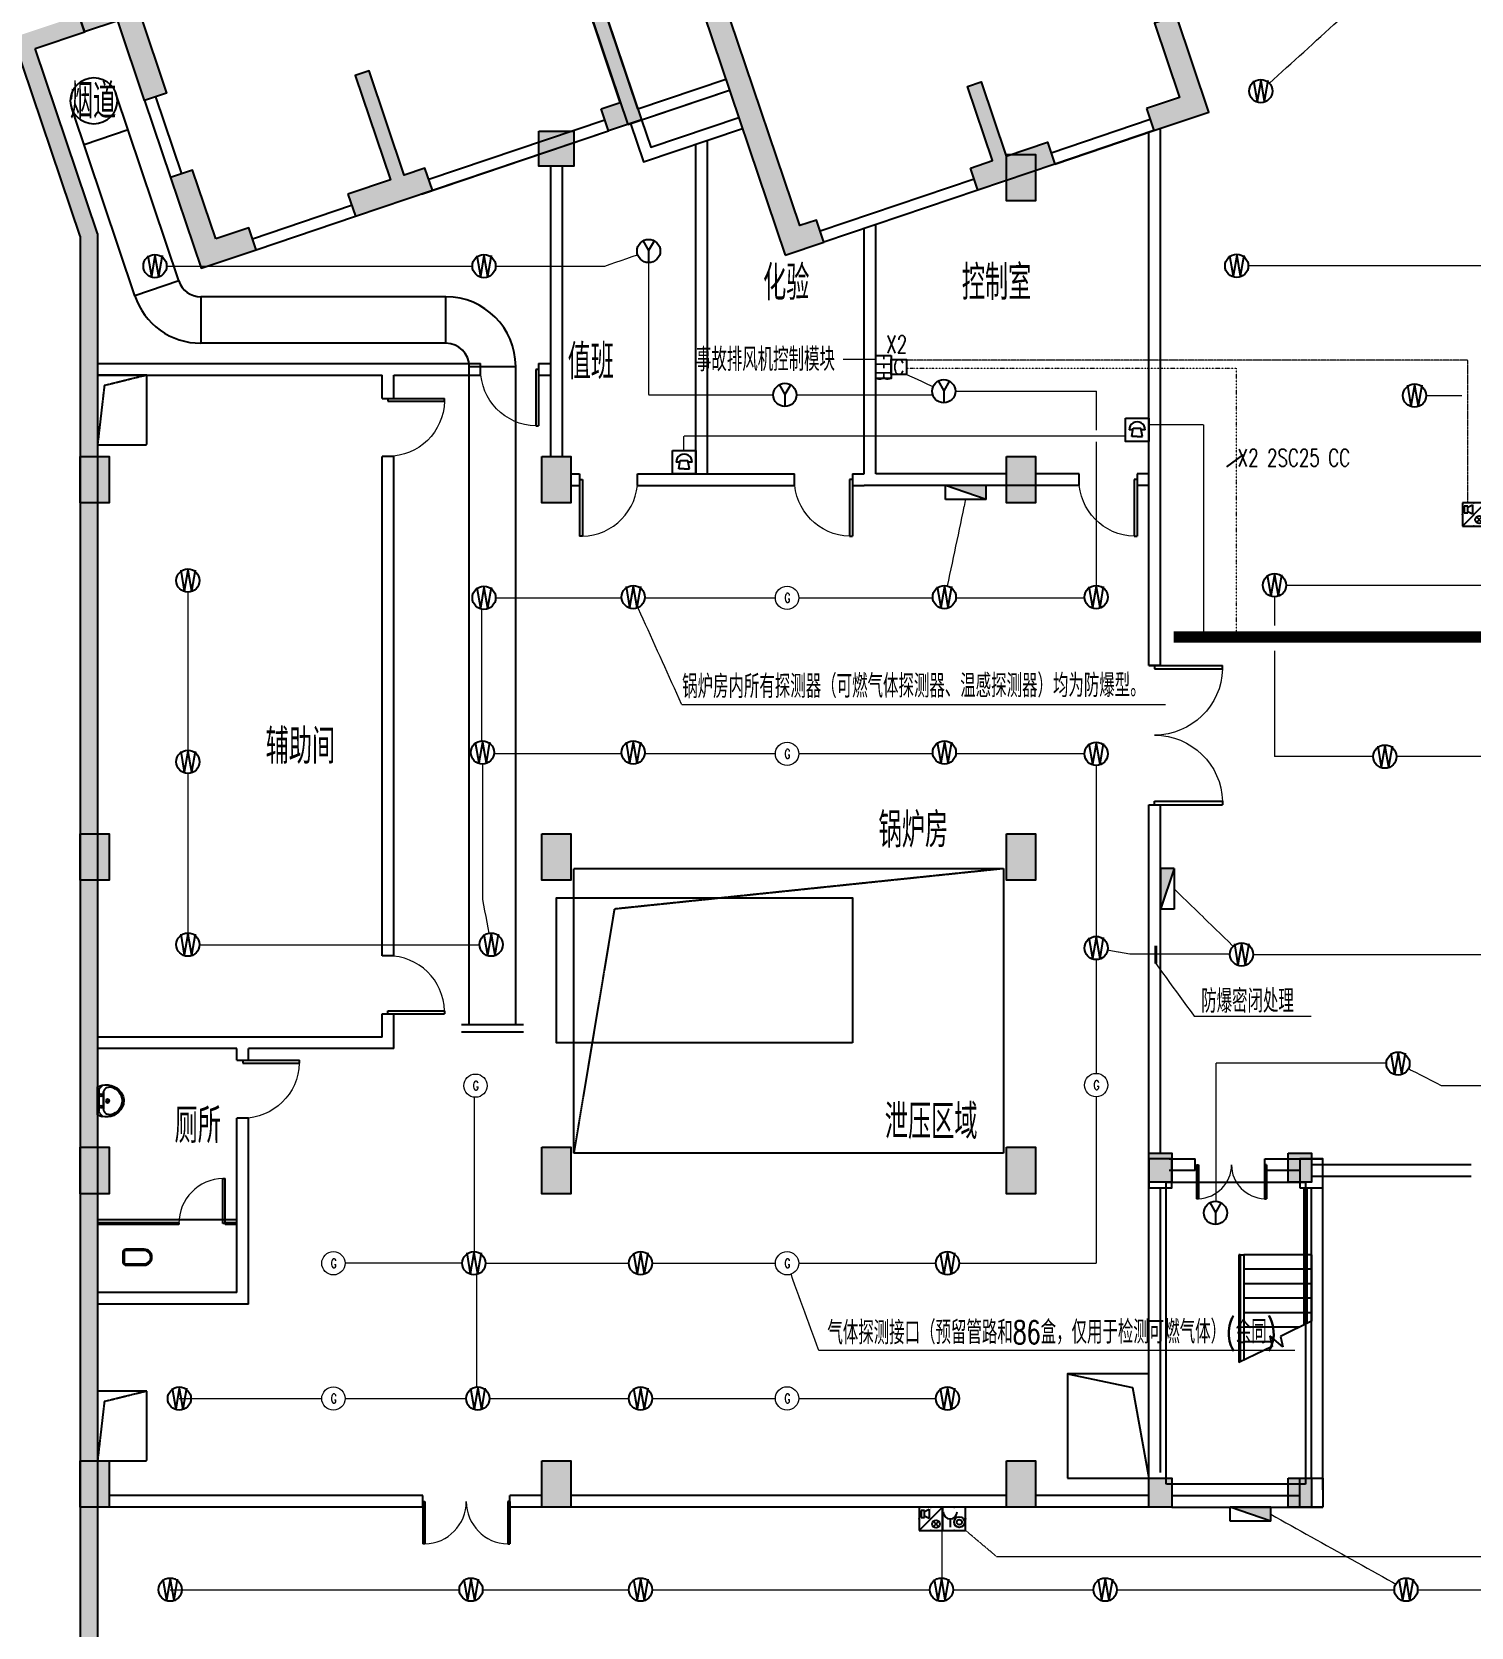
# Model space of a CAD drawing. Extents: x -1348811 to 123514, y -640545 to 749356.
# Drawn here: x -595097 to -570318, y -58723 to -31247 of the extents above; entities that cross this region are included whole.
import ezdxf
from ezdxf.enums import TextEntityAlignment as Align

# ---------------------------------------------------------------- set-up
doc = ezdxf.new("R2010")
doc.units = 0
doc.header["$LTSCALE"] = 10
doc.header["$MEASUREMENT"] = 0
for name, pattern in [('8.17_for siteplandwg$0$DASH', [0.35, 0.25, -0.1]), ('ACAD_ISO11W100', [33.5, 12, -3, 12, -3, 0.5, -3]), ('DASH', [0.35, 0.25, -0.1]), ('DASHDOT', [25.4, 12.7, -6.35, 0, -6.35]), ('DASHED', [0.75, 0.5, -0.25]), ('DIVIDE2', [0.625, 0.25, -0.125, 0, -0.125, 0, -0.125]), ('常规', [20, 10, 0, 10])]:
    doc.linetypes.add(name, pattern=pattern)
doc.layers.get('0').update_dxf_attribs({"linetype": 'CONTINUOUS'})
for name, color, linetype in [('A-STAIRS', 9, 'CONTINUOUS'), ('AC-DUCT', 4, 'CONTINUOUS'), ('ac-heat-gs', 9, 'CONTINUOUS'), ('AC-PIPE-COPPER', 4, 'CONTINUOUS'), ('COLU', 1, 'CONTINUOUS'), ('COLU_HATCH', 252, 'CONTINUOUS'), ('dxsqt', 1, 'CONTINUOUS'), ('jlq', 1, 'CONTINUOUS'), ('JPS-XHS', 7, 'CONTINUOUS'), ('LVTRY', 6, 'CONTINUOUS'), ('PUB_HATCH', 9, 'CONTINUOUS'), ('RD-equip', 3, 'CONTINUOUS'), ('RD-Text', 4, 'CONTINUOUS'), ('STAIR', 9, 'CONTINUOUS'), ('TEXT', 7, 'CONTINUOUS'), ('wall', 8, 'CONTINUOUS'), ('WINDOW', 4, 'CONTINUOUS'), ('大空间线缆层', 1, 'CONTINUOUS')]:
    doc.layers.add(name, color=color, linetype=linetype)
doc.layers.add('RD-Line', color=2, linetype='常规', lineweight=0)
doc.styles.add('FS1', font='txt4.shx', dxfattribs={"width": 0.8, "bigfont": 'fstxt.shx'})
doc.styles.add('FS2', font='tjromans.shx', dxfattribs={"width": 0.8, "bigfont": 'tjhztxt.shx'})
doc.styles.get("Standard").update_dxf_attribs({"font": 'GBENOR', "bigfont": 'GBCBIG'})
doc.styles.add('WG', font='romans.shx', dxfattribs={"width": 0.75, "bigfont": 'hztxt.shx'})

# ---------------------------------------------------------------- blocks, each defined once
blk = doc.blocks.new('$DorLib2D$00000002')
for p, q in [((-0.5, 0), (-0.5, 0.4875)), ((-0.475, 0.4875), (-0.5, 0.4875)), ((-0.475, 0), (-0.475, 0.4875)), ((0.475, 0), (0.475, 0.4875)), ((0.475, 0.4875), (0.5, 0.4875)), ((0.5, 0), (0.5, 0.4875)), ((-0.5, 0), (-0.475, 0)), ((0.5, 0), (0.475, 0))]:
    blk.add_line(p, q)
at = {"lineweight": 13}
for centre, start, end in [((-0.4875, 0), 0, 88.53072), ((0.4875, 0), 91.46928, 180)]:
    blk.add_arc(centre, 0.4875, start, end, dxfattribs=at)
blk = doc.blocks.new('zw')
at = {"layer": 'COLU_HATCH'}
for points in [[(7900, 5600), (8500, 5600), (8500, 5000), (7900, 5000)], [(15950, 5200), (16450, 5200), (16450, 4400), (15950, 4400)], [(0, 0), (500, 0), (500, -800), (0, -800)], [(7950, 0), (8450, 0), (8450, -800), (7950, -800)], [(15950, 0), (16450, 0), (16450, -800), (15950, -800)], [(0, -6500), (500, -6500), (500, -7300), (0, -7300)], [(7950, -6500), (8450, -6500), (8450, -7300), (7950, -7300)], [(15950, -6500), (16450, -6500), (16450, -7300), (15950, -7300)], [(0, -11900), (500, -11900), (500, -12700), (0, -12700)], [(7950, -11900), (8450, -11900), (8450, -12700), (7950, -12700)], [(15950, -11900), (16450, -11900), (16450, -12700), (15950, -12700)], [(18400, -12000), (18800, -12000), (18800, -12500), (18400, -12500)], [(20800, -12000), (21200, -12000), (21200, -12500), (20800, -12500)], [(0, -17300), (500, -17300), (500, -18100), (0, -18100)], [(7950, -17300), (8450, -17300), (8450, -18100), (7950, -18100)], [(15950, -17300), (16450, -17300), (16450, -18100), (15950, -18100)], [(18400, -17600), (18800, -17600), (18800, -18100), (18400, -18100)], [(20800, -17600), (21200, -17600), (21200, -18100), (20800, -18100)]]:
    blk.add_hatch(color=256, dxfattribs=at).paths.add_polyline_path(points)
at = {"layer": 'COLU'}
for points in [[(7900, 5600), (8500, 5600), (8500, 5000), (7900, 5000)], [(15950, 5200), (16450, 5200), (16450, 4400), (15950, 4400)], [(0, 0), (500, 0), (500, -800), (0, -800)], [(7950, 0), (8450, 0), (8450, -800), (7950, -800)], [(15950, 0), (16450, 0), (16450, -800), (15950, -800)], [(0, -6500), (500, -6500), (500, -7300), (0, -7300)], [(7950, -6500), (8450, -6500), (8450, -7300), (7950, -7300)], [(15950, -6500), (16450, -6500), (16450, -7300), (15950, -7300)], [(0, -11900), (500, -11900), (500, -12700), (0, -12700)], [(7950, -11900), (8450, -11900), (8450, -12700), (7950, -12700)], [(15950, -11900), (16450, -11900), (16450, -12700), (15950, -12700)], [(18400, -12000), (18800, -12000), (18800, -12500), (18400, -12500)], [(20800, -12000), (21200, -12000), (21200, -12500), (20800, -12500)], [(0, -17300), (500, -17300), (500, -18100), (0, -18100)], [(7950, -17300), (8450, -17300), (8450, -18100), (7950, -18100)], [(15950, -17300), (16450, -17300), (16450, -18100), (15950, -18100)], [(18400, -17600), (18800, -17600), (18800, -18100), (18400, -18100)], [(20800, -17600), (21200, -17600), (21200, -18100), (20800, -18100)]]:
    blk.add_lwpolyline(points, close=True, dxfattribs=at)
blk = doc.blocks.new('jlqq')
at = {"layer": 'PUB_HATCH'}
blk.add_hatch(color=256, dxfattribs=at).paths.add_polyline_path([(1455, -3373), (380, -189), (1234, 97), (1138, 382), (0, 0), (1155, -3422), (1155, -65271), (1455, -65271)])
at = {"layer": 'jlq'}
for p, q in [((1234, 97), (1138, 382)), ((1155, -3422), (0, 0)), ((380, -189), (1234, 97)), ((1455, -3373), (380, -189)), ((1155, -3422), (1155, -65271)), ((1455, -3373), (1455, -65271))]:
    blk.add_line(p, q, dxfattribs=at)
blk = doc.blocks.new('lt')
at = {"linetype": 'DASH'}
blk.add_lwpolyline([(2700, -5600), (300, -5600), (300, -400), (2700, -400)], close=True, dxfattribs=at)
at = {"layer": 'COLU'}
for points in [[(0, 0), (400, 0), (400, -500), (0, -500)], [(400, -5500), (0, -5500), (0, -6000), (400, -6000)]]:
    blk.add_lwpolyline(points, close=True, dxfattribs=at)
at = {"layer": 'STAIR'}
for p, q in [((877, -2768), (1450, -2494)), ((1365, -4350), (1365, -2533)), ((1425, -4350), (1425, -2506)), ((1450, -4350), (1450, -2494)), ((200, -3206), (730, -2941)), ((730, -2941), (694, -2766)), ((694, -2766), (915, -2951)), ((915, -2951), (877, -2768)), ((894, -2850), (1365, -2850)), ((1425, -2850), (1450, -2850)), ((200, -4350), (200, -3206)), ((275, -3168), (275, -5500)), ((325, -3143), (325, -5500)), ((412, -3100), (1365, -3100)), ((1425, -3100), (1450, -3100)), ((200, -3350), (275, -3350)), ((325, -3350), (1365, -3350)), ((1425, -3350), (1450, -3350)), ((200, -3600), (275, -3600)), ((325, -3600), (1365, -3600)), ((1425, -3600), (1450, -3600)), ((200, -3850), (275, -3850)), ((200, -4100), (275, -4100)), ((325, -3850), (1365, -3850)), ((325, -4100), (1365, -4100)), ((1425, -3850), (1450, -3850)), ((1425, -4100), (1450, -4100)), ((200, -4350), (275, -4350)), ((325, -4350), (1365, -4350)), ((1425, -4350), (1365, -4350)), ((1425, -4350), (1450, -4350))]:
    blk.add_line(p, q, dxfattribs=at)
at = {"layer": 'wall', "linetype": 'ByBlock'}
for p, q in [((2600, 0), (0, 0)), ((2600, -200), (400, -200)), ((2600, -200), (400, -200)), ((0, -300), (0, -6000)), ((200, -500), (200, -5500)), ((2800, -600), (2800, -5200)), ((2800, -600), (2800, -5200)), ((3000, -600), (3000, -5200)), ((3000, -600), (3000, -5200)), ((1000, -6000), (0, -6000)), ((400, -5800), (1000, -5800)), ((1000, -5800), (1000, -6000)), ((2200, -5800), (2200, -6000)), ((2200, -5800), (2650, -5800)), ((2650, -6000), (2200, -6000))]:
    blk.add_line(p, q, dxfattribs=at)
at = {"layer": 'WINDOW', "linetype": 'ByBlock', "xscale": 1200, "yscale": 1200, "zscale": 1200}
blk.add_blockref('$DorLib2D$00000002', (1575, -5900), dxfattribs=at)
blk = doc.blocks.new('$DorLib2D$00000001')
for p, q in [((0.45, 0.975), (0.5, 0.975)), ((0.45, 0), (0.45, 0.975)), ((0.5, 0), (0.5, 0.975)), ((0.5, 0), (0.45, 0))]:
    blk.add_line(p, q)
at = {"lineweight": 13}
blk.add_arc((0.475, 0), 0.975, 91.4693, 180, dxfattribs=at)
blk = doc.blocks.new('$plan$00001612')
for points in [[(135, 138), (442, 138, -0.388189), (501, 88), (501, -88, -0.388189), (442, -138), (135, -138, -0.97895)], [(443, -116), (125, -116, -0.936623), (135, 117), (443, 117, -0.381636), (480, 86), (480, -86, -0.399536)]]:
    blk.add_lwpolyline(points, format="xyb", close=True)
blk.add_lwpolyline([(195, 117, 0, 0, 0.440649), (186, 108, 0, 0, 0), (185, -106, 0, 0, 0.411645), (194, -115, 1.5, 1.5, 0)], format="xyseb")
blk = doc.blocks.new('A$C185769B9')
at = {"layer": 'LVTRY'}
for p, q in [((58, 394), (0, 339)), ((31, 430), (1, 351)), ((512, 430), (31, 430)), ((34, 430), (511, 430)), ((92, 407), (452, 407)), ((130, 324), (412, 324)), ((412, 324), (130, 324)), ((488, 392), (545, 335)), ((512, 430), (541, 351))]:
    blk.add_line(p, q, dxfattribs=at)
for centre, radius in [((172, 365), 16.3), ((274, 257), 31.6), ((274, 257), 23), ((372, 365), 16.3)]:
    blk.add_circle(centre, radius, dxfattribs=at)
for centre, radius, start, end in [((300, 278), 307, 166.1751, 244.7296), ((130, 224), 100, 90, 190.5602), ((92, 357), 50, 90, 133.181), ((243, 278), 307, 297.0639, 13.8249), ((412, 224), 100, 349.4398, 90), ((452, 357), 50, 44.5607, 90), ((271, 251), 243, 190.5602, 349.4398), ((271, 228), 250, 245.8071, 296.4628)]:
    blk.add_arc(centre, radius, start, end, dxfattribs=at)
at = {"layer": 'LVTRY', "width": 0.8, "flags": 9}
for tag in ['XSIZE', 'YSIZE']:
    blk.add_attdef(tag, (271, 430), '', height=0.5, dxfattribs=at)
blk = doc.blocks.new('WG')
at = {"layer": 'RD-equip'}
blk.add_circle((0, 0), 200, dxfattribs=at)
at = {"layer": 'RD-equip', "color": 4, "style": 'FS1', "width": 0.8}
blk.add_attdef('消防', text='', height=360, dxfattribs=at).set_placement((0, 0), align=Align.MIDDLE)
blk = doc.blocks.new('WWWW')
at = {"layer": 'RD-equip'}
blk.add_blockref('WG', (0, 0), dxfattribs=at).add_auto_attribs({'消防': 'W'})
blk = doc.blocks.new('yy')
at = {"layer": 'RD-equip'}
blk.add_circle((0, 0), 200, dxfattribs=at)
at = {"layer": 'RD-equip', "color": 4, "style": 'FS1', "width": 0.8}
blk.add_attdef('Y', text='', height=360, dxfattribs=at).set_placement((0, 0), align=Align.MIDDLE)
blk = doc.blocks.new('YYYY')
at = {"layer": 'RD-equip'}
blk.add_blockref('yy', (0, 0), dxfattribs=at).add_auto_attribs({'Y': 'Y'})
blk = doc.blocks.new('$equip$00001636')
for p, q in [((0.5, 0), (-0.5, 0)), ((0.5, 0), (-0.5, -1)), ((-0.5, 0), (-0.5, -1)), ((0.5, -1), (0.5, 0)), ((-0.417, -0.135, 0), (-0.417, -0.435, 0)), ((-0.269, -0.135, 0), (-0.417, -0.135, 0)), ((-0.417, -0.435, 0), (-0.269, -0.435, 0)), ((-0.269, -0.185, 0), (-0.069, -0.085, 0)), ((-0.269, -0.435, 0), (-0.269, -0.135, 0)), ((-0.069, -0.485, 0), (-0.269, -0.385, 0)), ((-0.069, -0.085, 0), (-0.069, -0.485, 0)), ((0.105, -0.602), (0.344, -0.841)), ((0.105, -0.841), (0.344, -0.602)), ((-0.5, -1), (0.5, -1))]:
    blk.add_line(p, q)
blk.add_circle((0.225, -0.722), 0.169)
for p in [(0, 0), (-0.5, -0.5), (0.5, -0.5), (0, -1)]:
    blk.add_point(p)
at = {"flags": 9}
blk.add_attdef('A', (0, 0), '', height=0.00002, dxfattribs=at)
blk.add_attdef('B', text='', height=0.4, dxfattribs=at).set_placement((0.884, -0.7), align=Align.MIDDLE_CENTER)
blk = doc.blocks.new('$equip$00001630')
for p, q in [((-0.5, 0), (-0.5, -1)), ((0.5, 0), (-0.5, 0)), ((0.5, -1), (0.5, 0)), ((-0.169, -0.5), (-0.169, -0.85)), ((-0.5, -1), (0.5, -1))]:
    blk.add_line(p, q)
for radius in [0.226, 0.113]:
    blk.add_circle((0.227, -0.64), radius)
blk.add_arc((-0.169, -0.2), 0.3, 180, 0)
for p in [(0, 0), (-0.5, -0.5), (0.5, -0.5), (0, -1)]:
    blk.add_point(p)
at = {"flags": 9}
blk.add_attdef('A', (0, 0), '', height=0.00002, dxfattribs=at)
blk.add_attdef('B', text='', height=0.4, dxfattribs=at).set_placement((0.884, -0.7), align=Align.MIDDLE_CENTER)
blk = doc.blocks.new('D-JG--1F')
at = {"layer": 'PUB_HATCH'}
h = blk.add_hatch(color=256, dxfattribs=at)
h.paths.add_polyline_path([(21450, -10000), (19050, -10000), (19050, -10400), (18800, -10400), (18800, -9750), (21450, -9750)])
h.paths.add_polyline_path([(30950, -400), (30950, 300), (28200, 300), (28200, -2700), (27300, -2700), (27300, -3100), (28350, -3100), (28350, -4150), (30700, -4150), (30700, -4675), (30950, -4675), (30950, -3425), (30700, -3425), (30700, -3950), (28600, -3950), (28600, -1800), (30700, -1800), (30700, -2325), (30950, -2325), (30950, -1600), (28600, -1600), (28600, -100), (30700, -100), (30700, -400)])
h.paths.add_polyline_path([(35600, -7600), (35600, -7400), (34450, -7400), (34450, -7600), (32900, -7600), (32900, -7400), (34250, -7400), (34250, -7200), (35600, -7200), (35600, -5650), (35850, -5650), (35850, -7350), (37600, -7350), (37600, -7600)])
h.paths.add_polyline_path([(24750, -3100), (25100, -3100), (25100, -2700), (23550, -2700), (23550, -3100), (24500, -3100), (24500, -5850), (24750, -5850)])
h.paths.add_polyline_path([(39100, -2700), (39100, -3100), (39450, -3100), (39450, -5850), (39700, -5850), (39700, -3100), (40650, -3100), (40650, -2700)])
h.paths.add_polyline_path([(37650, -8850), (37650, -10000), (37400, -10000), (37400, -9100), (34750, -9100), (34750, -9500), (34500, -9500), (34500, -9100), (32900, -9100), (32900, -8850)])
h.paths.add_polyline_path([(42750, -7350), (46000, -7350), (46000, -8250), (45600, -8250), (45600, -7600), (43000, -7600), (43000, -8000), (42750, -8000)])
h.paths.add_polyline_path([(19800, -14100), (19050, -14100), (19050, -12850), (18800, -12850), (18800, -14500), (19800, -14500)])
h.paths.add_polyline_path([(22625, -14100), (23000, -14100), (23000, -14500), (21600, -14500), (21600, -14100), (22375, -14100), (22375, -12200), (22625, -12200)])
h.paths.add_polyline_path([(26800, -14500), (26200, -14500), (26200, -14100), (26550, -14100), (26550, -11900), (26800, -11900)])
h.paths.add_polyline_path([(22625, -11000), (22375, -11000), (22375, -8850), (22625, -8850)])
h.paths.add_polyline_path([(29100, -17100), (29100, -17500), (28100, -17500), (28100, -15750), (28500, -15750), (28500, -17100)])
h.paths.add_polyline_path([(32300, -17100), (31900, -17100), (31900, -15750), (31650, -15750), (31650, -17100), (30900, -17100), (30900, -17500), (32300, -17500)])
h.paths.add_polyline_path([(35800, -17500), (35100, -17500), (35100, -17100), (35400, -17100), (35400, -13350), (34500, -13350), (34500, -13100), (35800, -13100)])
h.paths.add_polyline_path([(28100, -14500), (28500, -14500), (28500, -13350), (30750, -13350), (30750, -13100), (28100, -13100)])
h.paths.add_polyline_path([(26800, -10000), (26800, -9100), (30800, -9100), (30800, -8850), (26550, -8850), (26550, -10000)])
h.paths.add_polyline_path([(28350, -5650), (28350, -7350), (26600, -7350), (26600, -7600), (28600, -7600), (28600, -6500), (30950, -6500), (30950, -6500), (30950, -5775), (30700, -5775), (30700, -6300), (28600, -6300), (28600, -5650)])
h.paths.add_polyline_path([(33100, -1500), (32850, -1500), (32850, -6400), (33100, -6400)])
h.paths.add_polyline_path([(35600, -400), (35600, -4300), (35850, -4300), (35850, -3100), (36900, -3100), (36900, -2700), (36000, -2700), (36000, 0), (35000, 0), (35000, -400)])
h.paths.add_polyline_path([(38000, -14100), (37650, -14100), (37650, -12200), (37400, -12200), (37400, -14500), (38000, -14500)])
h.paths.add_polyline_path([(41575, -8850), (41575, -11000), (41825, -11000), (41825, -8850)])
h.paths.add_polyline_path([(42600, -14100), (42600, -14500), (41200, -14500), (41200, -14100), (41575, -14100), (41575, -12200), (41825, -12200), (41825, -14100)])
h.paths.add_polyline_path([(45000, -14100), (45000, -12850), (45400, -12850), (45400, -14500), (44400, -14500), (44400, -14100)])
h.paths.add_polyline_path([(45600, -9150), (45600, -9600), (45000, -9600), (45000, -10000), (45000, -10000), (45000, -11450), (45400, -11450), (45400, -10000), (46000, -10000), (46000, -9150)])
h.paths.add_polyline_path([(45600, -3900), (45600, -5500), (46000, -5500), (46000, -3500), (44900, -3500), (44900, -3900)])
h.paths.add_polyline_path([(34250, -1700), (34250, -5860), (34450, -5860), (34450, -1700)])
h.paths.add_polyline_path([(34250, -1700), (34250, -5860), (34450, -5860), (34450, -1700)])
h.paths.add_polyline_path([(14550, -7350), (21450, -7350), (21450, -8000), (21200, -8000), (21200, -7600), (18125, -7600), (18125, -10000), (17875, -10000), (17875, -7600), (14800, -7600), (14800, -8000), (14550, -8000)])
h.paths.add_polyline_path([(14550, -10000), (16950, -10000), (16950, -10400), (17200, -10400), (17200, -9750), (14550, -9750)])
h.paths.add_polyline_path([(5050, -400), (5050, 300), (7800, 300), (7800, -2700), (8700, -2700), (8700, -3100), (7650, -3100), (7650, -4150), (5300, -4150), (5300, -4675), (5050, -4675), (5050, -3425), (5300, -3425), (5300, -3950), (7400, -3950), (7400, -1800), (5300, -1800), (5300, -2325), (5050, -2325), (5050, -1600), (7400, -1600), (7400, -100), (5300, -100), (5300, -400)])
h.paths.add_polyline_path([(400, -7600), (400, -7400), (1550, -7400), (1550, -7600), (3100, -7600), (3100, -7400), (1750, -7400), (1750, -7200), (400, -7200), (400, -5650), (150, -5650), (150, -7350), (-1600, -7350), (-1600, -7600)])
h.paths.add_polyline_path([(11250, -3100), (10900, -3100), (10900, -2700), (12450, -2700), (12450, -3100), (11500, -3100), (11500, -5850), (11250, -5850)])
h.paths.add_polyline_path([(-3100, -2700), (-3100, -3100), (-3450, -3100), (-3450, -5850), (-3700, -5850), (-3700, -3100), (-4650, -3100), (-4650, -2700)])
h.paths.add_polyline_path([(-1650, -8850), (-1650, -10000), (-1400, -10000), (-1400, -9100), (1250, -9100), (1250, -9500), (1500, -9500), (1500, -9100), (3100, -9100), (3100, -8850)])
h.paths.add_polyline_path([(-6750, -7350), (-10000, -7350), (-10000, -8250), (-9600, -8250), (-9600, -7600), (-7000, -7600), (-7000, -8000), (-6750, -8000)])
h.paths.add_polyline_path([(16200, -14100), (16950, -14100), (16950, -12850), (17200, -12850), (17200, -14500), (16200, -14500)])
h.paths.add_polyline_path([(13375, -14100), (13000, -14100), (13000, -14500), (14400, -14500), (14400, -14100), (13625, -14100), (13625, -12200), (13375, -12200)])
h.paths.add_polyline_path([(9200, -14500), (9800, -14500), (9800, -14100), (9450, -14100), (9450, -11900), (9200, -11900)])
h.paths.add_polyline_path([(13375, -11000), (13625, -11000), (13625, -8850), (13375, -8850)])
h.paths.add_polyline_path([(6900, -17100), (6900, -17500), (7900, -17500), (7900, -15750), (7500, -15750), (7500, -17100)])
h.paths.add_polyline_path([(3700, -17100), (4100, -17100), (4100, -15750), (4350, -15750), (4350, -17100), (5100, -17100), (5100, -17500), (3700, -17500)])
h.paths.add_polyline_path([(200, -17500), (900, -17500), (900, -17100), (600, -17100), (600, -13350), (1500, -13350), (1500, -13100), (200, -13100)])
h.paths.add_polyline_path([(7900, -14500), (7500, -14500), (7500, -13350), (5250, -13350), (5250, -13100), (7900, -13100)])
h.paths.add_polyline_path([(9200, -10000), (9200, -9100), (5200, -9100), (5200, -8850), (9450, -8850), (9450, -10000)])
h.paths.add_polyline_path([(7650, -5650), (7650, -7350), (9400, -7350), (9400, -7600), (7400, -7600), (7400, -6500), (5050, -6500), (5050, -6500), (5050, -5775), (5300, -5775), (5300, -6300), (7400, -6300), (7400, -5650)])
h.paths.add_polyline_path([(2900, -1500), (3150, -1500), (3150, -6400), (2900, -6400)])
h.paths.add_polyline_path([(400, -400), (400, -4300), (150, -4300), (150, -3100), (-900, -3100), (-900, -2700), (0, -2700), (0, 0), (1000, 0), (1000, -400)])
h.paths.add_polyline_path([(-2000, -14100), (-1650, -14100), (-1650, -12200), (-1400, -12200), (-1400, -14500), (-2000, -14500)])
h.paths.add_polyline_path([(-5575, -8850), (-5575, -11000), (-5825, -11000), (-5825, -8850)])
h.paths.add_polyline_path([(-6600, -14100), (-6600, -14500), (-5200, -14500), (-5200, -14100), (-5575, -14100), (-5575, -12200), (-5825, -12200), (-5825, -14100)])
h.paths.add_polyline_path([(-9000, -14100), (-9000, -12850), (-9400, -12850), (-9400, -14500), (-8400, -14500), (-8400, -14100)])
h.paths.add_polyline_path([(-9600, -9150), (-9600, -9600), (-9000, -9600), (-9000, -10000), (-9000, -10000), (-9000, -11450), (-9400, -11450), (-9400, -10000), (-10000, -10000), (-10000, -9150)])
h.paths.add_polyline_path([(-9600, -3900), (-9600, -5500), (-10000, -5500), (-10000, -3500), (-8900, -3500), (-8900, -3900)])
h.paths.add_polyline_path([(1750, -1700), (1750, -5860), (1550, -5860), (1550, -1700)])
h.paths.add_polyline_path([(1750, -1700), (1750, -5860), (1550, -5860), (1550, -1700)])
edge = h.paths.add_edge_path(flags=17)
edge.add_line((17875, -5500), (18125, -5500))
edge.add_line((18125, -5500), (18125, -3900))
edge.add_line((18125, -3900), (19300, -3900))
edge.add_line((19300, -3900), (19300, -3500))
edge.add_line((19300, -3500), (16700, -3500))
edge.add_line((16700, -3500), (16700, -3900))
edge.add_line((16700, -3900), (17875, -3900))
edge.add_line((17875, -3900), (17875, -5500))
edge.add_line((17875, -5500), (18125, -5500))
h.paths.add_polyline_path([(17875, -5500), (18125, -5500), (18125, -3900), (19300, -3900), (19300, -3500), (16700, -3500), (16700, -3900), (17875, -3900)], flags=17)
edge = h.paths.add_edge_path()
edge.add_line((21600, -3100), (22350, -3100))
edge.add_line((22350, -3100), (22350, -2700))
edge.add_line((22350, -2700), (21200, -2700))
edge.add_line((21200, -2700), (21200, -3500))
edge.add_line((21200, -3500), (20900, -3500))
edge.add_line((20900, -3500), (20900, -3900))
edge.add_line((20900, -3900), (21200, -3900))
edge.add_line((21200, -3900), (21200, -5150))
edge.add_line((21200, -5150), (21450, -5150))
edge.add_line((21450, -5150), (21450, -3900))
edge.add_line((21450, -3900), (21600, -3900))
edge.add_line((21600, -3900), (21600, -3100))
edge.add_line((42600, -3100), (41850, -3100))
edge.add_line((41850, -3100), (41850, -2700))
edge.add_line((41850, -2700), (43000, -2700))
edge.add_line((43000, -2700), (43000, -3500))
edge.add_line((43000, -3500), (43300, -3500))
edge.add_line((43300, -3500), (43300, -3900))
edge.add_line((43300, -3900), (43000, -3900))
edge.add_line((43000, -3900), (43000, -5150))
edge.add_line((43000, -5150), (42750, -5150))
edge.add_line((42750, -5150), (42750, -3900))
edge.add_line((42750, -3900), (42600, -3900))
edge.add_line((42600, -3900), (42600, -3100))
edge.add_line((14400, -3100), (13650, -3100))
edge.add_line((13650, -3100), (13650, -2700))
edge.add_line((13650, -2700), (14800, -2700))
edge.add_line((14800, -2700), (14800, -3500))
edge.add_line((14800, -3500), (15100, -3500))
edge.add_line((15100, -3500), (15100, -3900))
edge.add_line((15100, -3900), (14800, -3900))
edge.add_line((14800, -3900), (14800, -5150))
edge.add_line((14800, -5150), (14550, -5150))
edge.add_line((14550, -5150), (14550, -3900))
edge.add_line((14550, -3900), (14400, -3900))
edge.add_line((14400, -3900), (14400, -3100))
edge.add_line((-6600, -3100), (-5850, -3100))
edge.add_line((-5850, -3100), (-5850, -2700))
edge.add_line((-5850, -2700), (-7000, -2700))
edge.add_line((-7000, -2700), (-7000, -3500))
edge.add_line((-7000, -3500), (-7300, -3500))
edge.add_line((-7300, -3500), (-7300, -3900))
edge.add_line((-7300, -3900), (-7000, -3900))
edge.add_line((-7000, -3900), (-7000, -5150))
edge.add_line((-7000, -5150), (-6750, -5150))
edge.add_line((-6750, -5150), (-6750, -3900))
edge.add_line((-6750, -3900), (-6600, -3900))
edge.add_line((-6600, -3900), (-6600, -3100))
at = {"layer": 'dxsqt'}
for points in [[(-9600, -9150), (-9600, -9600), (-9000, -9600), (-9000, -10000), (-9000, -10000), (-9000, -11450), (-9400, -11450), (-9400, -10000), (-10000, -10000), (-10000, -9150), (-9600, -9150)], [(-6600, -14100), (-6600, -14500), (-5200, -14500), (-5200, -14100), (-5575, -14100), (-5575, -12200), (-5825, -12200), (-5825, -14100), (-6600, -14100)], [(-9000, -14100), (-9000, -12850), (-9400, -12850), (-9400, -14500), (-8400, -14500), (-8400, -14100), (-9000, -14100)], [(200, -17500), (900, -17500), (900, -17100), (600, -17100), (600, -13350), (1500, -13350), (1500, -13100), (200, -13100), (200, -17500)], [(3700, -17100), (4100, -17100), (4100, -15750), (4350, -15750), (4350, -17100), (5100, -17100), (5100, -17500), (3700, -17500), (3700, -17100)], [(6900, -17100), (6900, -17500), (7900, -17500), (7900, -15750), (7500, -15750), (7500, -17100), (6900, -17100)]]:
    blk.add_lwpolyline(points, dxfattribs=at)
blk.add_lwpolyline([(-2000, -14100), (-1650, -14100), (-1650, -12200), (-1400, -12200), (-1400, -14500), (-2000, -14500)], close=True, dxfattribs=at)
blk = doc.blocks.new('DXHS')
at = {"layer": 'JPS-XHS'}
blk.add_hatch(color=256, dxfattribs=at).paths.add_polyline_path([(-350, 240), (-350, 0), (350, 0)])
at = {"layer": 'JPS-XHS', "linetype": 'Continuous'}
for p, q in [((-350, 240), (-350, 0)), ((-350, 240), (350, 240)), ((-350, 0), (350, 0)), ((350, 240), (350, 0))]:
    blk.add_line(p, q, dxfattribs=at)
at = {"layer": 'JPS-XHS'}
blk.add_line((-350, 240), (350, 0), dxfattribs=at)
blk = doc.blocks.new('PCA59')
at = {"color": 0, "lineweight": -2}
blk.add_circle((0, 0), 191, dxfattribs=at)
at = {"color": 0, "lineweight": -2, "style": 'WG', "width": 0.75}
blk.add_text('G', height=151, dxfattribs=at).set_placement((-45, -76, -3137))
blk = doc.blocks.new('adfarq2daasdfwqdf')
at = {"color": 4}
for p, q in [((-73, 0), (-139, 0)), ((-94, -112), (-67, 29)), ((-67, 29), (62, 29)), ((94, -112), (62, 29)), ((139, 0), (71, 0)), ((0, -112), (-94, -112)), ((0, -112), (94, -112))]:
    blk.add_line(p, q, dxfattribs=at)
blk.add_ellipse((0, 0), major_axis=(98.3, 98.3), ratio=1, start_param=5.497787, end_param=8.63938, dxfattribs=at)
at = {"layer": 'RD-equip'}
blk.add_lwpolyline([(-201, 200), (199, 200), (199, -200), (-201, -200)], close=True, dxfattribs=at)
blk = doc.blocks.new('KZMK')
at = {"layer": 'RD-equip'}
blk.add_lwpolyline([(-200, 400), (200, 400), (200, 0), (-200, 0)], close=True, dxfattribs=at)
at = {"layer": 'RD-equip', "color": 4, "style": 'FS1', "width": 0.8}
blk.add_attdef('C', text='', height=400, dxfattribs=at).set_placement((0, 200), align=Align.MIDDLE)

msp = doc.modelspace()

# ---------------------------------------------------------------- linework, layer by layer
at = {"layer": 'A-STAIRS', "linetype": 'DASH'}
for points in [[(-593117.7, -37159.4), (-593850.5, -37340.2), (-593967.7, -38359.4)], [(-578367.7, -45659.4), (-585068.7, -46356.5), (-585767.7, -50559.4)], [(-593117.7, -54659.4), (-593850.5, -54840.2), (-593967.7, -55859.4)]]:
    msp.add_lwpolyline(points, dxfattribs=at)
for points in [[(-593967.7, -37159.4), (-593967.7, -38359.4), (-593117.7, -38359.4), (-593117.7, -37159.4)], [(-578367.7, -50559.4), (-585767.7, -50559.4), (-585767.7, -45659.4), (-578367.7, -45659.4)], [(-593967.7, -54659.4), (-593967.7, -55859.4), (-593117.7, -55859.4), (-593117.7, -54659.4)]]:
    msp.add_lwpolyline(points, close=True, dxfattribs=at)
at = {"layer": 'A-STAIRS', "linetype": 'ByBlock'}
msp.add_lwpolyline([(-577267.7, -56159.4), (-575867.7, -56159.4), (-575867.7, -54359.4), (-577267.7, -54359.4)], close=True, dxfattribs=at)
msp.add_lwpolyline([(-577267.7, -54359.4), (-576149.3, -54598.1), (-575867.7, -56159.4)], dxfattribs=at)
at = {"layer": 'AC-DUCT'}
for p, q in [((-592568.8, -35536.6), (-593327.3, -35791)), ((-592189.6, -35809.4), (-592189.6, -36609.4)), ((-587967.7, -36609.4), (-587967.7, -35809.4)), ((-587567.7, -37009.4), (-586767.7, -37009.4))]:
    msp.add_line(p, q, dxfattribs=at)
at = {"layer": 'ac-heat-gs', "linetype": 'ByBlock'}
for p, q in [((-592568.8, -35536.6), (-593652, -32306.5)), ((-593327.3, -35791), (-594410.5, -32560.8)), ((-593441, -32935.7), (-594199.5, -33190)), ((-587967.7, -35809.4), (-592189.6, -35809.4)), ((-587967.7, -36609.4), (-592189.6, -36609.4)), ((-587567.7, -48351.8), (-587567.7, -37009.4)), ((-586767.7, -48351.8), (-586767.7, -37009.4)), ((-586635, -48351.8), (-587700.3, -48351.8)), ((-586635, -48473.2), (-587700.3, -48473.2))]:
    msp.add_line(p, q, dxfattribs=at)
msp.add_circle((-594031.3, -32433.6), 400, dxfattribs=at)
for centre, radius, start, end in [((-592189.6, -35409.4), 400, 198.539, 270), ((-592189.6, -35409.4), 1200, 198.539, 270), ((-587967.7, -37009.4), 1200, 0, 90), ((-587967.7, -37009.4), 400, 0, 90)]:
    msp.add_arc(centre, radius, start, end, dxfattribs=at)
at = {"layer": 'AC-PIPE-COPPER'}
msp.add_lwpolyline([(-580967.7, -48659.4), (-586067.7, -48659.4), (-586067.7, -46159.4), (-580967.7, -46159.4)], close=True, dxfattribs=at)
at = {"layer": 'COLU'}
msp.add_lwpolyline([(-575867.7, -51159.4), (-575467.7, -51159.4), (-575467.7, -50659.4), (-575867.7, -50659.4)], close=True, dxfattribs=at)
at = {"layer": 'LVTRY'}
for p, q in [((-591567.7, -51709.4), (-593967.7, -51709.4)), ((-592567.7, -51759.4), (-593967.7, -51759.4)), ((-592567.7, -51789.4), (-593967.7, -51789.4)), ((-592567.7, -51759.4), (-592567.7, -51789.4)), ((-591767.7, -51759.4), (-591767.7, -51789.4)), ((-591567.7, -51759.4), (-591767.7, -51759.4)), ((-591567.7, -51789.4), (-591767.7, -51789.4))]:
    msp.add_line(p, q, dxfattribs=at)
at = {"layer": 'RD-equip'}
msp.add_lwpolyline([(-580301, -36819.1), (-580301, -37218.8), (-580567.7, -37218.8), (-580567.7, -36819.1)], close=True, dxfattribs=at)
at = {"layer": 'RD-Line'}
for p, q in [((-573791.4, -32132.4), (-571523.6, -30069.4)), ((-585232.9, -35281.2), (-584667.5, -35086.5)), ((-592778.6, -35281.2), (-587513.4, -35281.2)), ((-587113.4, -35281.2), (-585232.9, -35281.2)), ((-584479.8, -35221.3), (-584479.8, -37489.3)), ((-569131.7, -35277.1), (-574153.6, -35277.1)), ((-580040.6, -37149.2), (-579579.3, -37355)), ((-584469.8, -37499.3), (-582331.6, -37499.3)), ((-581931.6, -37499.3), (-579586.6, -37499.3)), ((-579196.7, -37434.6), (-576769.9, -37434.6)), ((-576769.9, -38107.9), (-576769.9, -37434.6)), ((-571091.1, -37511), (-570475.2, -37511)), ((-576769.9, -40782.6), (-576769.9, -38307.9)), ((-579331.7, -40790.3), (-579017.7, -39299.4)), ((-592411.5, -40897.7), (-592411.5, -43619.3)), ((-573502.8, -40778.5), (-568817, -40778.5)), ((-587347.8, -43458.4), (-587347.8, -41191.8)), ((-587113.4, -40994.8), (-584943.3, -40994.8)), ((-584544.1, -40994.8), (-582295.5, -40994.8)), ((-581894.9, -40994.8), (-579586.7, -40994.8)), ((-579187.4, -40994.8), (-576976.9, -40994.8)), ((-573701, -40978.5), (-573701, -41471.8)), ((-573701, -41906.3), (-573701, -43730.5)), ((-584942.4, -43681.6), (-587141.6, -43681.6)), ((-582295.5, -43681.6), (-584545.1, -43681.6)), ((-579585.7, -43681.6), (-581894.9, -43681.6)), ((-576973.1, -43681.6), (-579188.4, -43681.6)), ((-587340.3, -43858.3), (-587340.3, -46190.1)), ((-576773.1, -43881.6), (-576773.1, -46827)), ((-572002.2, -43730.5), (-573701, -43730.5)), ((-568817, -43730.5), (-571602.2, -43730.5)), ((-592411.5, -44019.3), (-592411.5, -46768.6)), ((-575427.7, -46009.4), (-574412.6, -46997.5)), ((-587340.3, -46190.1), (-587228.7, -46772.1)), ((-587391, -46975.6), (-592211.6, -46975.6)), ((-576773.1, -47227), (-576773.1, -49186.6)), ((-576194.6, -47134.7), (-576576.5, -47063.6)), ((-574469.3, -47134.7), (-576194.6, -47134.7)), ((-574069.3, -47137), (-568873.5, -47137)), ((-574707.9, -51389.3), (-574707.9, -49008)), ((-571775.4, -49008), (-574707.9, -49008)), ((-570825.2, -49401.3), (-571397.5, -49108.7)), ((-566230.4, -49401.3), (-570825.2, -49401.3)), ((-587477.5, -52256.6), (-587477.5, -49597.1)), ((-576773.1, -49587.2), (-576773.1, -52456.4)), ((-587686.9, -52456.7), (-589705.9, -52456.7)), ((-587286.9, -52456.4), (-584817, -52456.4)), ((-584417, -52456.4), (-582295.5, -52456.4)), ((-581894.9, -52456.4), (-579534.1, -52456.4)), ((-579134.1, -52456.4), (-576773.1, -52456.4)), ((-587437.6, -54587.5), (-587437.6, -52650.3)), ((-592559.6, -54786.7), (-590106.5, -54786.7)), ((-589705.9, -54786.7), (-587620.1, -54786.7)), ((-587220.1, -54786.7), (-584817, -54786.7)), ((-587220.1, -54786.7), (-586937.8, -54786.7)), ((-584417, -54786.7), (-582295.5, -54786.7)), ((-581894.9, -54786.7), (-579534.1, -54786.7)), ((-573767.7, -56779.4), (-571612.4, -57981.1)), ((-579426.5, -57878.8), (-579426.5, -57059.4)), ((-592717, -58078.5), (-587737.7, -58078.5)), ((-587337.7, -58078.5), (-584817, -58078.5)), ((-584417, -58078.5), (-579637.7, -58078.5)), ((-579237.7, -58078.5), (-576817, -58078.5)), ((-576417, -58078.5), (-571637.7, -58078.5)), ((-571237.7, -58078.5), (-568817, -58078.5))]:
    msp.add_line(p, q, dxfattribs=at)
at = {"layer": 'RD-Line', "color": 4}
for p, q in [((-580567.7, -36887), (-581131.8, -36887)), ((-583911.9, -42824.5), (-584661.4, -41164.8)), ((-583902.7, -42830.6), (-575579, -42830.6)), ((-575746.6, -47294.7), (-575083.4, -48203)), ((-575083.4, -48203), (-573068.7, -48203)), ((-581550.9, -53960.4), (-582027, -52644.8)), ((-573353.1, -53960.4), (-581550.9, -53960.4))]:
    msp.add_line(p, q, dxfattribs=at)
at = {"layer": 'RD-Line', "color": 1, "linetype": 'DASHDOT', "ltscale": 0.05}
for p, q in [((-570385.2, -36901.1), (-580040.6, -36901.1)), ((-570375.2, -39359.4), (-570375.2, -36911.1))]:
    msp.add_line(p, q, dxfattribs=at)
at = {"layer": 'RD-Line', "color": 1, "linetype": 'DIVIDE2', "ltscale": 0.8}
for p, q in [((-580040.6, -37041), (-574361, -37041)), ((-574361, -37041), (-574361, -41669.2))]:
    msp.add_line(p, q, dxfattribs=at)
at = {"layer": 'RD-Line', "linetype": '8.17_for siteplandwg$0$DASH', "ltscale": 1.2}
for p, q in [((-575867.7, -38008.6), (-574926.6, -38008.6)), ((-574926.6, -38008.6), (-574926.6, -41669.2)), ((-583872.8, -38459.4), (-583872.8, -38217.9)), ((-576267.6, -38207.9), (-583862.8, -38207.9))]:
    msp.add_line(p, q, dxfattribs=at)
at = {"layer": 'RD-Line', "color": 1, "linetype": 'ACAD_ISO11W100', "ltscale": 0.05}
for p, q in [((-578479.6, -57515), (-579020.3, -57059.4)), ((-568839.8, -57515), (-578479.6, -57515))]:
    msp.add_line(p, q, dxfattribs=at)
at = {"layer": 'RD-Line', "linetype": 'DASHED', "ltscale": 0.8, "const_width": 200}
msp.add_lwpolyline([(-527399, -41669.2), (-575436, -41669.2)], dxfattribs=at)
at = {"layer": 'RD-Line', "color": 4, "const_width": 50}
msp.add_lwpolyline([(-575746.6, -46986.9), (-575746.6, -47294.7)], dxfattribs=at)
at = {"layer": 'RD-Line', "color": 1, "linetype": 'DASHDOT', "ltscale": 0.05}
msp.add_arc((-570385.2, -36911.1), 10, 0, 90, dxfattribs=at)
at = {"layer": 'RD-Line'}
msp.add_arc((-584469.8, -37489.3), 10, 180, 270, dxfattribs=at)
at = {"layer": 'RD-Line', "linetype": '8.17_for siteplandwg$0$DASH', "ltscale": 1.2}
msp.add_arc((-583862.8, -38217.9), 10, 90, 179.99045, dxfattribs=at)
at = {"layer": 'RD-Line', "color": 4}
msp.add_arc((-583902.7, -42820.6), 10, 203.22803, 270, dxfattribs=at)
at = {"layer": 'RD-Text'}
msp.add_line((-574245.5, -38532.9), (-574526.4, -38739.5), dxfattribs=at)
at = {"layer": 'wall'}
for p, q in [((-584665.6, -32570.9), (-585657.1, -29633.7)), ((-585894, -29713.7), (-584838.5, -32840.3)), ((-584665.6, -32570.9), (-583149.7, -32059.1)), ((-584665.6, -32570.9), (-583149.7, -32059.1)), ((-583149.7, -32059.1), (-583085.7, -32248.6)), ((-592967.5, -32365.3), (-592519.7, -33691.7)), ((-584838.5, -32840.3), (-583085.7, -32248.6)), ((-584601.7, -32760.4), (-583085.7, -32248.6)), ((-593156.9, -32429.2), (-592709.2, -33755.7)), ((-593156.9, -32429.2), (-592709.2, -33755.7)), ((-588391.6, -34039.7), (-585170.2, -32952.3)), ((-588266, -33786.2), (-585234.1, -32762.8)), ((-588202.1, -33975.7), (-585170.2, -32952.3)), ((-575842.1, -32758.7), (-577547.6, -33334.4)), ((-577483.6, -33523.9), (-575778.1, -32948.2)), ((-575778.1, -32948.2), (-577483.6, -33523.9)), ((-575667.7, -42159.4), (-575667.7, -32910.9)), ((-575667.7, -42159.4), (-575667.7, -32910.9)), ((-583667.7, -38859.4), (-583667.7, -33183.9)), ((-583467.7, -38859.4), (-583467.7, -33116.4)), ((-575867.7, -39259.4), (-575867.7, -32978.4)), ((-575867.7, -38859.4), (-575867.7, -32978.4)), ((-586167.7, -33559.4), (-586167.7, -38559.4)), ((-585967.7, -33559.4), (-585967.7, -38559.4)), ((-578874, -33782.1), (-581526.9, -34677.7)), ((-578810.1, -33971.6), (-581463, -34867.2)), ((-591298, -34809.7), (-589592.5, -34234)), ((-591234, -34999.2), (-589528.5, -34423.5)), ((-591234, -34999.2), (-589528.5, -34423.5)), ((-580567.7, -38859.4), (-580567.7, -34564.9)), ((-580767.7, -38859.4), (-580767.7, -34632.5)), ((-593967.7, -36959.4), (-588867.7, -36959.4)), ((-588867.7, -36959.4), (-587372.1, -36959.4)), ((-587372.1, -37159.4), (-587372.1, -36959.4)), ((-586372.1, -36959.4), (-586167.7, -36959.4)), ((-586372.1, -36959.4), (-586372.1, -37159.4)), ((-593967.7, -37159.4), (-589067.7, -37159.4)), ((-589067.7, -37559.4), (-589067.7, -37159.4)), ((-588867.7, -37159.4), (-587372.1, -37159.4)), ((-588867.7, -37559.4), (-588867.7, -37159.4)), ((-588867.7, -37559.4), (-588867.7, -37159.4)), ((-586372.1, -37159.4), (-586167.7, -37159.4)), ((-588867.7, -38559.4), (-589067.7, -38559.4)), ((-589067.7, -47159.4), (-589067.7, -38559.4)), ((-588867.7, -47159.4), (-588867.7, -38559.4)), ((-585817.7, -38859.4), (-585667.7, -38859.4)), ((-585667.7, -38859.4), (-585667.7, -39059.4)), ((-584667.7, -38859.4), (-581967.3, -38859.4)), ((-584667.7, -39059.4), (-584667.7, -38859.4)), ((-581967.3, -39059.4), (-581967.3, -38859.4)), ((-580967.3, -38859.4), (-580767.7, -38859.4)), ((-580967.3, -38859.4), (-580967.3, -39059.4)), ((-578317.7, -38859.4), (-580567.7, -38859.4)), ((-577067.7, -38859.4), (-577817.7, -38859.4)), ((-577067.7, -39059.4), (-577067.7, -38859.4)), ((-575867.7, -38859.4), (-576067.7, -38859.4)), ((-585817.7, -39059.4), (-585667.7, -39059.4)), ((-584667.7, -39059.4), (-581967.3, -39059.4)), ((-580967.3, -39059.4), (-580767.7, -39059.4)), ((-577067.7, -39059.4), (-580767.7, -39059.4)), ((-575867.7, -39059.4), (-576067.7, -39059.4)), ((-575867.7, -42159.4), (-575867.7, -39059.4)), ((-575867.7, -42159.4), (-575867.7, -39459.4)), ((-575867.7, -56459.4), (-575867.7, -44559.4)), ((-575667.7, -50559.4), (-575667.7, -44559.4)), ((-588867.7, -47159.4), (-589067.7, -47159.4)), ((-589067.7, -48559.4), (-589067.7, -48159.4)), ((-588867.7, -48759.4), (-588867.7, -48159.4)), ((-589067.7, -48559.4), (-593967.7, -48559.4)), ((-591567.7, -48759.4), (-593967.7, -48759.4)), ((-591567.7, -48959.4), (-591567.7, -48759.4)), ((-591367.7, -48959.4), (-591367.7, -48759.4)), ((-588867.7, -48759.4), (-591367.7, -48759.4)), ((-591367.7, -49959.4), (-591567.7, -49959.4)), ((-591567.7, -52959.4), (-591567.7, -49959.4)), ((-591367.7, -53159.4), (-591367.7, -49959.4)), ((-575667.7, -51459.4), (-575667.7, -51159.4))]:
    msp.add_line(p, q, dxfattribs=at)
at = {"layer": 'wall', "linetype": 'ByBlock'}
for p, q in [((-589067.7, -37559.4), (-588867.7, -37559.4)), ((-576067.7, -38859.4), (-576067.7, -39059.4)), ((-575867.7, -42159.4), (-575667.7, -42159.4)), ((-575667.7, -42159.4), (-575867.7, -42159.4)), ((-575667.7, -42159.4), (-575867.7, -42159.4)), ((-575867.7, -42159.4), (-575667.7, -42159.4)), ((-575867.7, -44559.4), (-575667.7, -44559.4)), ((-575867.7, -44559.4), (-575667.7, -44559.4)), ((-589067.7, -48159.4), (-588867.7, -48159.4)), ((-591567.7, -48959.4), (-591367.7, -48959.4)), ((-570317.7, -50759.4), (-573067.7, -50759.4)), ((-570317.7, -50959.4), (-573067.7, -50959.4)), ((-591567.7, -52959.4), (-593967.7, -52959.4)), ((-591367.7, -53159.4), (-593967.7, -53159.4)), ((-588367.7, -56459.4), (-593767.7, -56459.4)), ((-588367.7, -56659.4), (-588367.7, -56459.4)), ((-588367.7, -56659.4), (-588367.7, -56459.4)), ((-586317.7, -56459.4), (-586867.7, -56459.4)), ((-586867.7, -56659.4), (-586867.7, -56459.4)), ((-586867.7, -56659.4), (-586867.7, -56459.4)), ((-578317.7, -56459.4), (-585817.7, -56459.4)), ((-575867.7, -56459.4), (-577817.7, -56459.4)), ((-588367.7, -56659.4), (-593767.7, -56659.4)), ((-575867.7, -56659.4), (-586867.7, -56659.4))]:
    msp.add_line(p, q, dxfattribs=at)
at = {"layer": 'wall'}
for points in [[(-584791.2, -32824.3), (-584567.3, -33487.6), (-582861.8, -32911.9)], [(-584601.7, -32760.4), (-584441.8, -33234.1), (-582925.8, -32722.4)]]:
    msp.add_lwpolyline(points, dxfattribs=at)

# ---------------------------------------------------------------- block references
at = {"layer": 'COLU'}
msp.add_blockref('zw', (-594267.7, -38559.4), dxfattribs=at)
at = {"layer": 'jlq'}
msp.add_blockref('jlqq', (-595422.9, -31344.6), dxfattribs=at)
at = {"layer": 'JPS-XHS'}
for p, rotation in [((-579017.7, -39059.4), 180), ((-575667.7, -46009.4), 270), ((-574117.7, -56659.4), 180)]:
    msp.add_blockref('DXHS', p, dxfattribs=dict(at, rotation=rotation))
at = {"layer": 'LVTRY', "xscale": -1, "rotation": 90}
msp.add_blockref('A$C185769B9', (-593538, -49387.3), dxfattribs=at)
at = {"layer": 'LVTRY', "xscale": 800, "yscale": 800, "zscale": -800}
msp.add_blockref('$DorLib2D$00000001', (-592167.7, -51774.4), dxfattribs=at)
at = {"layer": 'LVTRY', "xscale": -1}
msp.add_blockref('$plan$00001612', (-593030.5, -52351.9), dxfattribs=at)
at = {"layer": 'PUB_HATCH', "rotation": 18.65275007734079}
msp.add_blockref('D-JG--1F', (-587912.8, -18574.2), dxfattribs=at)
at = {"layer": 'RD-equip'}
for name, p in [('WWWW', (-573939.3, -32267)), ('YYYY', (-584478.4, -35021.3)), ('WWWW', (-592978.6, -35281.2)), ('WWWW', (-587313.4, -35281.2)), ('WWWW', (-574353.6, -35277.1)), ('YYYY', (-582131.6, -37499.3)), ('YYYY', (-579396.7, -37436.5)), ('WWWW', (-571291.1, -37511)), ('WWWW', (-592411.5, -40697.7)), ('WWWW', (-573702.8, -40778.5)), ('WWWW', (-587313.4, -40994.8)), ('WWWW', (-584743.7, -40982.5)), ('WWWW', (-579387.1, -40982.5)), ('WWWW', (-576773.1, -40982.5)), ('WWWW', (-592411.5, -43819.3)), ('WWWW', (-587340.3, -43658.3)), ('WWWW', (-584743.7, -43658.3)), ('WWWW', (-579387.1, -43658.3)), ('WWWW', (-576773.1, -43681.6)), ('WWWW', (-571802.2, -43730.5)), ('WWWW', (-592411.5, -46968.6)), ('WWWW', (-587191.1, -46968.6)), ('WWWW', (-576773.1, -47027)), ('WWWW', (-574269.3, -47137)), ('WWWW', (-571575.6, -49017.7)), ('YYYY', (-574720, -51588.9)), ('WWWW', (-587486.9, -52456.4)), ('WWWW', (-584617, -52456.4)), ('WWWW', (-579334.1, -52456.4)), ('WWWW', (-592559.6, -54786.7)), ('WWWW', (-587420.1, -54786.7)), ('WWWW', (-584617, -54786.7)), ('WWWW', (-579334.1, -54786.7)), ('WWWW', (-592717, -58078.5)), ('WWWW', (-587537.7, -58078.5)), ('WWWW', (-584617, -58078.5)), ('WWWW', (-579437.7, -58078.5)), ('WWWW', (-576617, -58078.5)), ('WWWW', (-571437.7, -58078.5))]:
    msp.add_blockref(name, p, dxfattribs=at)
at = {"layer": 'RD-equip', "xscale": 0.6510000000707805, "yscale": 0.6509999999543652, "zscale": 0.6509999999999999}
msp.add_blockref('KZMK', (-580170.8, -37149.2), dxfattribs=at).add_auto_attribs({'C': 'C'})
at = {"layer": 'RD-equip', "xscale": 399.9743999999482, "yscale": 399.9743999999482}
for name, p, zscale in [('$equip$00001636', (-570267.6, -39359.4), 399.9744), ('$equip$00001636', (-579620.3, -56659.4), 399.9744), ('$equip$00001630', (-579220.3, -56659.4), 399.9744000000001)]:
    msp.add_blockref(name, p, dxfattribs=dict(at, zscale=zscale))
at = {"layer": 'RD-equip', "lineweight": 0, "xscale": 1.050005249911919, "yscale": 1.050005250028335, "zscale": 1.05000525}
for p in [(-582095.2, -40994.8), (-582095.2, -43681.6), (-587459.9, -49397.6), (-576773.1, -49386.9), (-589906.2, -52456.4), (-582095.2, -52456.4), (-589906.2, -54786.7), (-582095.2, -54783.6)]:
    msp.add_blockref('PCA59', p, dxfattribs=at)
at = {"layer": 'wall', "rotation": 180}
msp.add_blockref('lt', (-572867.7, -56659.4), dxfattribs=at)
at = {"layer": 'WINDOW', "linetype": 'ByBlock'}
for name, p, xscale, yscale, zscale, rotation in [('$DorLib2D$00000001', (-586872.1, -37059.4), -1000, 1000, -1000, 179.9999999999833), ('$DorLib2D$00000001', (-588967.7, -38059.4), -1000, 1000, -1000, 269.9999999999867), ('$DorLib2D$00000001', (-585167.7, -38959.4), 1000, 1000, -1000, 180.0000000000167), ('$DorLib2D$00000001', (-581467.3, -38959.4), -1000, 1000, -1000, 179.9999999999833), ('$DorLib2D$00000001', (-576567.7, -38959.4), -1000, 1000, -1000, 179.9999999999833), ('$DorLib2D$00000002', (-575767.7, -43359.4), -2399.999999999998, 2399.999999999998, 2400, 270.0000000000111), ('$DorLib2D$00000001', (-588967.7, -47659.4), 1000, 1000, -1000, 270.0000000000134), ('$DorLib2D$00000001', (-591467.7, -49459.4), -1000, 1000, -1000, 269.9999999999867), ('$DorLib2D$00000002', (-587617.7, -56560.6), 1500, 1499.999999999998, 1500, 180.0000000000017)]:
    msp.add_blockref(name, p, dxfattribs=dict(at, xscale=xscale, yscale=yscale, zscale=zscale, rotation=rotation))
at = {"layer": '大空间线缆层', "linetype": '常规', "rotation": 0.03429375488022728}
for p, xscale, yscale, zscale in [((-576066.7, -38102.8), 0.9999996000000483, 0.9999995999611949, 0.9999996), ((-583866.7, -38659.4), 0.9999960000000482, 0.9999959999611949, 0.9999959999999999)]:
    msp.add_blockref('adfarq2daasdfwqdf', p, dxfattribs=dict(at, xscale=xscale, yscale=yscale, zscale=zscale))

# ---------------------------------------------------------------- texts
at = {"layer": 'RD-equip', "color": 4, "style": 'FS1', "width": 0.7}
msp.add_attdef('EFB', text='FHF', height=266.68, rotation=270, dxfattribs=at).set_placement((-580437, -37020.9), align=Align.MIDDLE)
at = {"layer": 'RD-Line', "color": 4, "style": 'FS2', "width": 0.7}
for s, p in [('事故排风机控制模块', (-583664.2, -37092.4)), ('锅炉房内所有探测器（可燃气体探测器、温感探测器）均为防爆型。', (-583900.7, -42724.1)), ('防爆密闭处理', (-574964.4, -48142.9)), ('气体探测接口（预留管路和86盒，仅用于检测可燃气体）(余同) ', (-581400.2, -53855.4))]:
    msp.add_text(s, height=400, rotation=0.16112, dxfattribs=at).set_placement(p)
at = {"layer": 'RD-Text', "style": 'FS1', "width": 0.7}
for s, p in [('X2', (-580206.9, -36629.3)), ('X2 2SC25 CC', (-573368, -38582.7))]:
    msp.add_text(s, height=300, dxfattribs=at).set_placement(p, align=Align.MIDDLE)
at = {"layer": 'TEXT', "style": 'FS2', "width": 0.7}
for s, p in [('烟道', (-594443.9, -32742.3)), ('锅炉房', (-580518.1, -45295.8)), ('泄压区域', (-580411.4, -50321.8))]:
    msp.add_text(s, height=600, rotation=0.16112, dxfattribs=at).set_placement(p)
for s, p in [('化验', (-582108.3, -36049.4)), ('控制室', (-578486.2, -36044.3)), ('值班', (-585472.2, -37408.9)), ('辅助间', (-590473.5, -44034.3)), ('辅助间', (-590473.5, -44034.3)), ('厕所', (-592241.3, -50566.3))]:
    msp.add_text(s, height=600, rotation=0.16112, dxfattribs=at).set_placement(p, align=Align.BOTTOM_CENTER)

doc.saveas('drawing.dxf')
